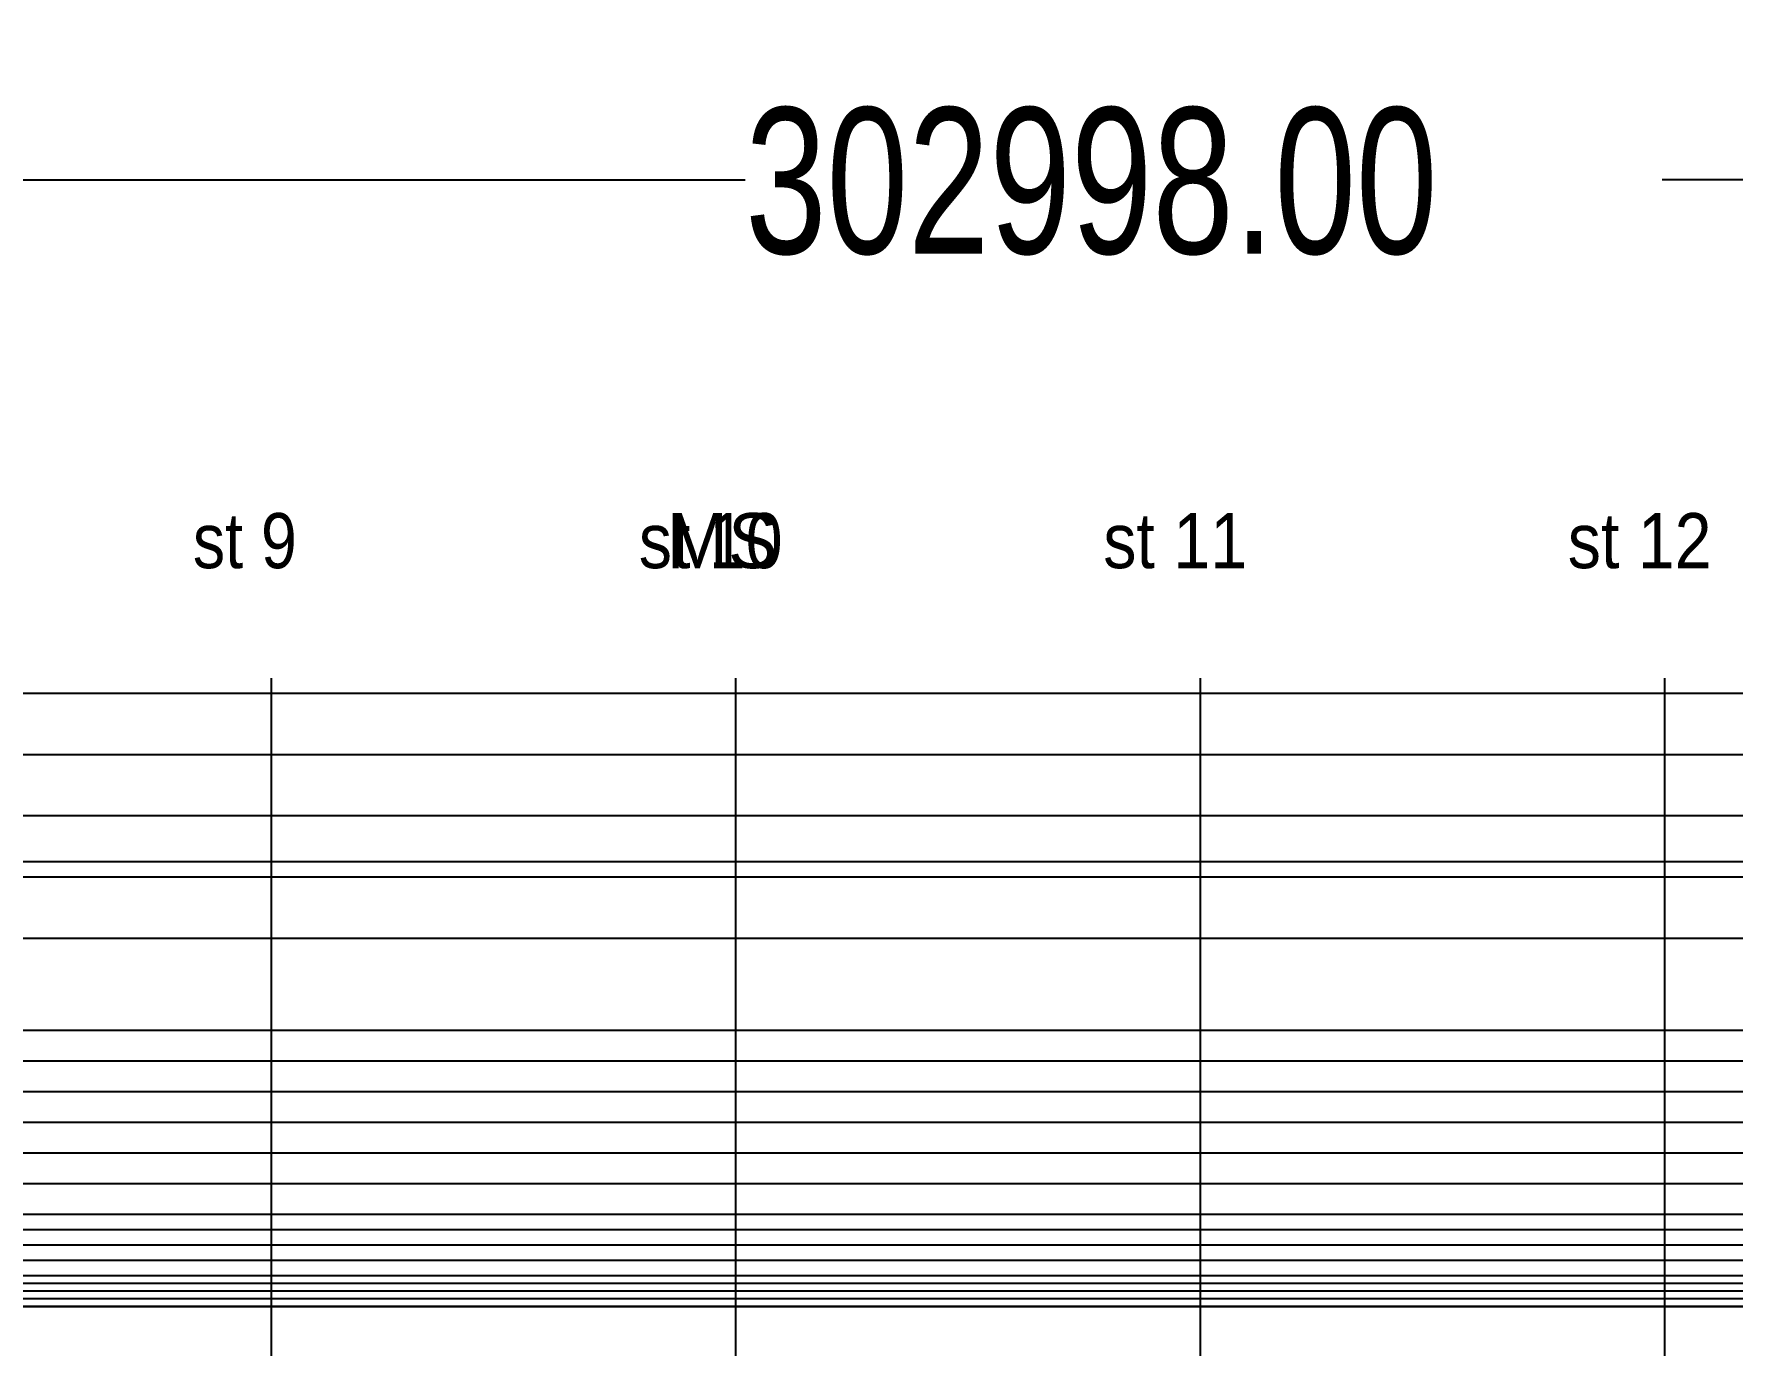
# Model space of a CAD drawing. Header units: millimetres. Extents: x -190954 to 154095, y 101 to 64253.
# Drawn here: x 111.33 to 148.26, y 140.33 to 168.84 of the extents above; entities that cross this region are included whole.
import ezdxf

# ---------------------------------------------------------------- set-up
doc = ezdxf.new("R2010")
doc.units = ezdxf.units.MM
for name, color, linetype in [('B1', 179, 'Continuous'), ('B2', 179, 'Continuous'), ('B3', 179, 'Continuous'), ('B4', 179, 'Continuous'), ('GRID', 179, 'Continuous'), ('WL20', 179, 'Continuous')]:
    doc.layers.add(name, color=color, linetype=linetype)
doc.styles.add('SLDTEXTSTYLE0', font='TXT', dxfattribs={"width": 0.75})
doc.styles.add('SLDTEXTSTYLE2', font='TXT', dxfattribs={"width": 0.875})
doc.styles.add('SLDTEXTSTYLE5', font='TXT', dxfattribs={"width": 0.9})
doc.styles.add('SLDTEXTSTYLE6', font='TXT')
doc.dimstyles.new('SLDDIMSTYLE0', dxfattribs={"dimtxt": 3.175, "dimasz": 3.302, "dimexe": 0, "dimexo": 0.0625, "dimgap": 0.79375, "dimtad": 0, "dimtih": 1, "dimtoh": 1, "dimlfac": 1500, "dimrnd": 1e-09, "dimzin": 4, "dimdsep": 46, "dimtxsty": 'SLDTEXTSTYLE0', "dimsah": 1, "dimcen": 0.09, "dimadec": 0, "dimazin": 1, "dimtfac": 1, "dimtofl": 0, "dimtmove": 0, "dimatfit": 3, "dimfxl": 0, "dimfrac": 2, "dimtolj": 1, "dimtzin": 12, "dimarcsym": 0})

# ---------------------------------------------------------------- blocks, each defined once
blk = doc.blocks.new('_D')
at = {"layer": 'WL20'}
for p, q in [((25.597, 126.417), (25.597, 168.839)), ((227.596, 126.417), (227.596, 168.839)), ((25.597, 165.664), (126.8, 165.664)), ((227.596, 165.664), (146.741, 165.664))]:
    blk.add_line(p, q, dxfattribs=at)
for points in [[(25.597, 165.664), (28.899, 165.156), (28.899, 166.172)], [(227.596, 165.664), (224.294, 166.172), (224.294, 165.156)]]:
    blk.add_solid(points, dxfattribs=at)
at = {"layer": 'WL20', "insert": (126.8, 167.237), "char_height": 3.175, "attachment_point": 1, "style": 'SLDTEXTSTYLE0'}
blk.add_mtext('302998.00', dxfattribs=at)

msp = doc.modelspace()

# ---------------------------------------------------------------- linework, layer by layer
at = {"layer": 'B1', "color": 211}
for p, q in [((110.115014, 141.1652667), (111.71707, 141.1652667)), ((111.71707, 141.1652667), (113.071216, 141.1652667)), ((113.071216, 141.1652667), (114.1774513, 141.1652667)), ((114.1774513, 141.1652667), (115.0357767, 141.1652667)), ((115.0357767, 141.1652667), (115.688654, 141.1652667)), ((115.688654, 141.1652667), (116.289466, 141.1652667)), ((116.289466, 141.1652667), (116.8520787, 141.1652667)), ((116.8520787, 141.1652667), (117.376492, 141.1652667)), ((117.376492, 141.1652667), (117.862706, 141.1652667)), ((117.862706, 141.1652667), (118.3107207, 141.1652667)), ((118.3107207, 141.1652667), (118.73505, 141.1652667)), ((118.73505, 141.1652667), (119.1638287, 141.1652667)), ((119.1638287, 141.1652667), (119.5977733, 141.1652667)), ((119.5977733, 141.1652667), (120.036884, 141.1652667)), ((120.036884, 141.1652667), (120.48116, 141.1652667)), ((120.48116, 141.1652667), (120.930602, 141.1652667)), ((120.930602, 141.1652667), (121.243102, 141.1652667)), ((121.243102, 141.1652667), (121.555602, 141.1652667)), ((121.555602, 141.1652667), (121.868102, 141.1652667)), ((121.868102, 141.1652667), (122.180602, 141.1652667)), ((122.180602, 141.1652667), (122.493102, 141.1652667)), ((122.493102, 141.1652667), (122.805602, 141.1652667)), ((122.805602, 141.1652667), (123.118102, 141.1652667)), ((123.118102, 141.1652667), (123.430602, 141.1652667)), ((123.430602, 141.1652667), (123.743102, 141.1652667)), ((123.743102, 141.1652667), (124.055602, 141.1652667)), ((124.055602, 141.1652667), (124.368102, 141.1652667)), ((124.368102, 141.1652667), (124.680602, 141.1652667)), ((124.680602, 141.1652667), (124.993102, 141.1652667)), ((124.993102, 141.1652667), (125.305602, 141.1652667)), ((125.305602, 141.1652667), (125.618102, 141.1652667)), ((125.618102, 141.1652667), (125.930602, 141.1652667)), ((125.930602, 141.1652667), (126.243102, 141.1652667)), ((126.243102, 141.1652667), (126.555602, 141.1652667)), ((126.555602, 141.1652667), (126.868102, 141.1652667)), ((126.868102, 141.1652667), (127.180602, 141.1652667)), ((127.180602, 141.1652667), (127.493102, 141.1652667)), ((127.493102, 141.1652667), (127.805602, 141.1652667)), ((127.805602, 141.1652667), (128.118102, 141.1652667)), ((128.118102, 141.1652667), (128.430602, 141.1652667)), ((128.430602, 141.1652667), (128.743102, 141.1652667)), ((128.743102, 141.1652667), (129.055602, 141.1652667)), ((129.055602, 141.1652667), (129.368102, 141.1652667)), ((129.368102, 141.1652667), (129.680602, 141.1652667)), ((129.680602, 141.1652667), (129.993102, 141.1652667)), ((129.993102, 141.1652667), (130.305602, 141.1652667)), ((130.305602, 141.1652667), (130.618102, 141.1652667)), ((130.618102, 141.1652667), (130.930602, 141.1652667)), ((130.930602, 141.1652667), (131.243102, 141.1652667)), ((131.243102, 141.1652667), (131.555602, 141.1652667)), ((131.555602, 141.1652667), (131.868102, 141.1652667)), ((131.868102, 141.1652667), (132.180602, 141.1652667)), ((132.180602, 141.1652667), (132.493102, 141.1652667)), ((132.493102, 141.1652667), (132.805602, 141.1652667)), ((132.805602, 141.1652667), (133.118102, 141.1652667)), ((133.118102, 141.1652667), (133.430602, 141.1652667)), ((133.430602, 141.1652667), (133.743102, 141.1652667)), ((133.743102, 141.1652667), (134.055602, 141.1652667)), ((134.055602, 141.1652667), (134.368102, 141.1652667)), ((134.368102, 141.1652667), (134.680602, 141.1652667)), ((134.680602, 141.1652667), (134.993102, 141.1652667)), ((134.993102, 141.1652667), (135.305602, 141.1652667)), ((135.305602, 141.1652667), (135.618102, 141.1652667)), ((135.618102, 141.1652667), (135.930602, 141.1652667)), ((135.930602, 141.1652667), (136.243102, 141.1652667)), ((136.243102, 141.1652667), (136.555602, 141.1652667)), ((136.555602, 141.1652667), (136.868102, 141.1652667)), ((136.868102, 141.1652667), (137.180602, 141.1652667)), ((137.180602, 141.1652667), (137.493102, 141.1652667)), ((137.493102, 141.1652667), (137.805602, 141.1652667)), ((137.805602, 141.1652667), (138.118102, 141.1652667)), ((138.118102, 141.1652667), (138.430602, 141.1652667)), ((138.430602, 141.1652667), (138.743102, 141.1652667)), ((138.743102, 141.1652667), (139.055602, 141.1652667)), ((139.055602, 141.1652667), (139.368102, 141.1652667)), ((139.368102, 141.1652667), (139.680602, 141.1652667)), ((139.680602, 141.1652667), (139.993102, 141.1652667)), ((139.993102, 141.1652667), (140.305602, 141.1652667)), ((140.305602, 141.1652667), (140.618102, 141.1652667)), ((140.618102, 141.1652667), (140.930602, 141.1652667)), ((140.930602, 141.1652667), (141.511094, 141.1652667)), ((141.511094, 141.1652667), (142.059052, 141.1652667)), ((142.059052, 141.1652667), (142.5744767, 141.1652667)), ((142.5744767, 141.1652667), (143.0573673, 141.1652667)), ((143.0573673, 141.1652667), (143.507724, 141.1652667)), ((143.507724, 141.1652667), (143.925548, 141.1652667)), ((143.925548, 141.1652667), (144.3108373, 141.1652667)), ((144.3108373, 141.1652667), (144.663594, 141.1652667)), ((144.663594, 141.1652667), (145.017498, 141.1652667)), ((145.017498, 141.1652667), (145.4062327, 141.1652667)), ((145.4062327, 141.1652667), (145.829798, 141.1652667)), ((145.829798, 141.1652667), (146.2881933, 141.1652667)), ((146.2881933, 141.1652667), (146.7814187, 141.1652667)), ((146.7814187, 141.1652667), (147.3094747, 141.1652667)), ((147.3094747, 141.1652667), (147.8723607, 141.1652667)), ((147.8723607, 141.1652667), (148.4700767, 141.1652667))]:
    msp.add_line(p, q, dxfattribs=at)
at = {"layer": 'B2', "color": 211}
for p, q in [((110.0182047, 141.1652667), (111.616498, 141.1652667)), ((111.616498, 141.1652667), (112.9728133, 141.1652667)), ((112.9728133, 141.1652667), (114.0874327, 141.1652667)), ((114.0874327, 141.1652667), (114.960822, 141.1652667)), ((114.960822, 141.1652667), (115.6340207, 141.1652667)), ((115.6340207, 141.1652667), (116.253026, 141.1652667)), ((116.253026, 141.1652667), (116.8305727, 141.1652667)), ((116.8305727, 141.1652667), (117.3662347, 141.1652667)), ((117.3662347, 141.1652667), (117.85967, 141.1652667)), ((117.85967, 141.1652667), (118.310648, 141.1652667)), ((118.310648, 141.1652667), (118.73505, 141.1652667)), ((118.73505, 141.1652667), (119.1638287, 141.1652667)), ((119.1638287, 141.1652667), (119.5977733, 141.1652667)), ((119.5977733, 141.1652667), (120.036884, 141.1652667)), ((120.036884, 141.1652667), (120.48116, 141.1652667)), ((120.48116, 141.1652667), (120.930602, 141.1652667)), ((120.930602, 141.1652667), (121.243102, 141.1652667)), ((121.243102, 141.1652667), (121.555602, 141.1652667)), ((121.555602, 141.1652667), (121.868102, 141.1652667)), ((121.868102, 141.1652667), (122.180602, 141.1652667)), ((122.180602, 141.1652667), (122.493102, 141.1652667)), ((122.493102, 141.1652667), (122.805602, 141.1652667)), ((122.805602, 141.1652667), (123.118102, 141.1652667)), ((123.118102, 141.1652667), (123.430602, 141.1652667)), ((123.430602, 141.1652667), (123.743102, 141.1652667)), ((123.743102, 141.1652667), (124.055602, 141.1652667)), ((124.055602, 141.1652667), (124.368102, 141.1652667)), ((124.368102, 141.1652667), (124.680602, 141.1652667)), ((124.680602, 141.1652667), (124.993102, 141.1652667)), ((124.993102, 141.1652667), (125.305602, 141.1652667)), ((125.305602, 141.1652667), (125.618102, 141.1652667)), ((125.618102, 141.1652667), (125.930602, 141.1652667)), ((125.930602, 141.1652667), (126.243102, 141.1652667)), ((126.243102, 141.1652667), (126.555602, 141.1652667)), ((126.555602, 141.1652667), (126.868102, 141.1652667)), ((126.868102, 141.1652667), (127.180602, 141.1652667)), ((127.180602, 141.1652667), (127.493102, 141.1652667)), ((127.493102, 141.1652667), (127.805602, 141.1652667)), ((127.805602, 141.1652667), (128.118102, 141.1652667)), ((128.118102, 141.1652667), (128.430602, 141.1652667)), ((128.430602, 141.1652667), (128.743102, 141.1652667)), ((128.743102, 141.1652667), (129.055602, 141.1652667)), ((129.055602, 141.1652667), (129.368102, 141.1652667)), ((129.368102, 141.1652667), (129.680602, 141.1652667)), ((129.680602, 141.1652667), (129.993102, 141.1652667)), ((129.993102, 141.1652667), (130.305602, 141.1652667)), ((130.305602, 141.1652667), (130.618102, 141.1652667)), ((130.618102, 141.1652667), (130.930602, 141.1652667)), ((130.930602, 141.1652667), (131.243102, 141.1652667)), ((131.243102, 141.1652667), (131.555602, 141.1652667)), ((131.555602, 141.1652667), (131.868102, 141.1652667)), ((131.868102, 141.1652667), (132.180602, 141.1652667)), ((132.180602, 141.1652667), (132.493102, 141.1652667)), ((132.493102, 141.1652667), (132.805602, 141.1652667)), ((132.805602, 141.1652667), (133.118102, 141.1652667)), ((133.118102, 141.1652667), (133.430602, 141.1652667)), ((133.430602, 141.1652667), (133.743102, 141.1652667)), ((133.743102, 141.1652667), (134.055602, 141.1652667)), ((134.055602, 141.1652667), (134.368102, 141.1652667)), ((134.368102, 141.1652667), (134.680602, 141.1652667)), ((134.680602, 141.1652667), (134.993102, 141.1652667)), ((134.993102, 141.1652667), (135.305602, 141.1652667)), ((135.305602, 141.1652667), (135.618102, 141.1652667)), ((135.618102, 141.1652667), (135.930602, 141.1652667)), ((135.930602, 141.1652667), (136.243102, 141.1652667)), ((136.243102, 141.1652667), (136.555602, 141.1652667)), ((136.555602, 141.1652667), (136.868102, 141.1652667)), ((136.868102, 141.1652667), (137.180602, 141.1652667)), ((137.180602, 141.1652667), (137.493102, 141.1652667)), ((137.493102, 141.1652667), (137.805602, 141.1652667)), ((137.805602, 141.1652667), (138.118102, 141.1652667)), ((138.118102, 141.1652667), (138.430602, 141.1652667)), ((138.430602, 141.1652667), (138.743102, 141.1652667)), ((138.743102, 141.1652667), (139.055602, 141.1652667)), ((139.055602, 141.1652667), (139.368102, 141.1652667)), ((139.368102, 141.1652667), (139.680602, 141.1652667)), ((139.680602, 141.1652667), (139.993102, 141.1652667)), ((139.993102, 141.1652667), (140.305602, 141.1652667)), ((140.305602, 141.1652667), (140.618102, 141.1652667)), ((140.618102, 141.1652667), (140.930602, 141.1652667)), ((140.930602, 141.1652667), (141.5113113, 141.1652667)), ((141.5113113, 141.1652667), (142.059918, 141.1652667)), ((142.059918, 141.1652667), (142.5764133, 141.1652667)), ((142.5764133, 141.1652667), (143.0607833, 141.1652667)), ((143.0607833, 141.1652667), (143.5130067, 141.1652667)), ((143.5130067, 141.1652667), (143.9330607, 141.1652667)), ((143.9330607, 141.1652667), (144.320916, 141.1652667)), ((144.320916, 141.1652667), (144.676544, 141.1652667)), ((144.676544, 141.1652667), (145.0332147, 141.1652667)), ((145.0332147, 141.1652667), (145.4242493, 141.1652667)), ((145.4242493, 141.1652667), (145.8496833, 141.1652667)), ((145.8496833, 141.1652667), (146.3095453, 141.1652667)), ((146.3095453, 141.1652667), (146.8038547, 141.1652667)), ((146.8038547, 141.1652667), (147.3326233, 141.1652667)), ((147.3326233, 141.1652667), (147.895858, 141.1652667)), ((147.895858, 141.1652667), (148.4935593, 141.1652667))]:
    msp.add_line(p, q, dxfattribs=at)
at = {"layer": 'B3', "color": 211}
for p, q in [((111.324126, 141.1652667), (111.72042, 141.1652667)), ((111.72042, 141.1652667), (112.6803387, 141.1652667)), ((112.6803387, 141.1652667), (113.8120353, 141.1652667)), ((113.8120353, 141.1652667), (114.7227727, 141.1652667)), ((114.7227727, 141.1652667), (115.45242, 141.1652667)), ((115.45242, 141.1652667), (116.1264967, 141.1652667)), ((116.1264967, 141.1652667), (116.7529573, 141.1652667)), ((116.7529573, 141.1652667), (117.3280487, 141.1652667)), ((117.3280487, 141.1652667), (117.848126, 141.1652667)), ((117.848126, 141.1652667), (118.310372, 141.1652667)), ((118.310372, 141.1652667), (118.73505, 141.1652667)), ((118.73505, 141.1652667), (119.1638287, 141.1652667)), ((119.1638287, 141.1652667), (119.5977733, 141.1652667)), ((119.5977733, 141.1652667), (120.036884, 141.1652667)), ((120.036884, 141.1652667), (120.48116, 141.1652667)), ((120.48116, 141.1652667), (120.930602, 141.1652667)), ((120.930602, 141.1652667), (121.243102, 141.1652667)), ((121.243102, 141.1652667), (121.555602, 141.1652667)), ((121.555602, 141.1652667), (121.868102, 141.1652667)), ((121.868102, 141.1652667), (122.180602, 141.1652667)), ((122.180602, 141.1652667), (122.493102, 141.1652667)), ((122.493102, 141.1652667), (122.805602, 141.1652667)), ((122.805602, 141.1652667), (123.118102, 141.1652667)), ((123.118102, 141.1652667), (123.430602, 141.1652667)), ((123.430602, 141.1652667), (123.743102, 141.1652667)), ((123.743102, 141.1652667), (124.055602, 141.1652667)), ((124.055602, 141.1652667), (124.368102, 141.1652667)), ((124.368102, 141.1652667), (124.680602, 141.1652667)), ((124.680602, 141.1652667), (124.993102, 141.1652667)), ((124.993102, 141.1652667), (125.305602, 141.1652667)), ((125.305602, 141.1652667), (125.618102, 141.1652667)), ((125.618102, 141.1652667), (125.930602, 141.1652667)), ((125.930602, 141.1652667), (126.243102, 141.1652667)), ((126.243102, 141.1652667), (126.555602, 141.1652667)), ((126.555602, 141.1652667), (126.868102, 141.1652667)), ((126.868102, 141.1652667), (127.180602, 141.1652667)), ((127.180602, 141.1652667), (127.4093807, 141.1652667)), ((127.4093807, 141.1652667), (127.493102, 141.1652667)), ((127.493102, 141.1652667), (127.805602, 141.1652667)), ((127.805602, 141.1652667), (128.118102, 141.1652667)), ((128.118102, 141.1652667), (128.430602, 141.1652667)), ((128.430602, 141.1652667), (128.743102, 141.1652667)), ((128.743102, 141.1652667), (129.055602, 141.1652667)), ((129.055602, 141.1652667), (129.368102, 141.1652667)), ((129.368102, 141.1652667), (129.680602, 141.1652667)), ((129.680602, 141.1652667), (129.993102, 141.1652667)), ((129.993102, 141.1652667), (130.305602, 141.1652667)), ((130.305602, 141.1652667), (130.618102, 141.1652667)), ((130.618102, 141.1652667), (130.930602, 141.1652667)), ((130.930602, 141.1652667), (131.243102, 141.1652667)), ((131.243102, 141.1652667), (131.555602, 141.1652667)), ((131.555602, 141.1652667), (131.868102, 141.1652667)), ((131.868102, 141.1652667), (132.180602, 141.1652667)), ((132.180602, 141.1652667), (132.493102, 141.1652667)), ((132.493102, 141.1652667), (132.805602, 141.1652667)), ((132.805602, 141.1652667), (133.118102, 141.1652667)), ((133.118102, 141.1652667), (133.430602, 141.1652667)), ((133.430602, 141.1652667), (133.743102, 141.1652667)), ((133.743102, 141.1652667), (134.055602, 141.1652667)), ((134.055602, 141.1652667), (134.368102, 141.1652667)), ((134.368102, 141.1652667), (134.680602, 141.1652667)), ((134.680602, 141.1652667), (134.993102, 141.1652667)), ((134.993102, 141.1652667), (135.305602, 141.1652667)), ((135.305602, 141.1652667), (135.618102, 141.1652667)), ((135.618102, 141.1652667), (135.930602, 141.1652667)), ((135.930602, 141.1652667), (136.243102, 141.1652667)), ((136.243102, 141.1652667), (136.555602, 141.1652667)), ((136.555602, 141.1652667), (136.868102, 141.1652667)), ((136.868102, 141.1652667), (137.180602, 141.1652667)), ((137.180602, 141.1652667), (137.493102, 141.1652667)), ((137.493102, 141.1652667), (137.805602, 141.1652667)), ((137.805602, 141.1652667), (138.118102, 141.1652667)), ((138.118102, 141.1652667), (138.430602, 141.1652667)), ((138.430602, 141.1652667), (138.743102, 141.1652667)), ((138.743102, 141.1652667), (139.055602, 141.1652667)), ((139.055602, 141.1652667), (139.368102, 141.1652667)), ((139.368102, 141.1652667), (139.680602, 141.1652667)), ((139.680602, 141.1652667), (139.993102, 141.1652667)), ((139.993102, 141.1652667), (140.305602, 141.1652667)), ((140.305602, 141.1652667), (140.618102, 141.1652667)), ((140.618102, 141.1652667), (140.930602, 141.1652667)), ((140.930602, 141.1652667), (141.5121433, 141.1652667)), ((141.5121433, 141.1652667), (142.0632093, 141.1652667)), ((142.0632093, 141.1652667), (142.5836807, 141.1652667)), ((142.5836807, 141.1652667), (143.0733747, 141.1652667)), ((143.0733747, 141.1652667), (143.532068, 141.1652667)), ((143.532068, 141.1652667), (143.959514, 141.1652667)), ((143.959514, 141.1652667), (144.3554647, 141.1652667)), ((144.3554647, 141.1652667), (144.7196867, 141.1652667)), ((144.7196867, 141.1652667), (145.084246, 141.1652667)), ((145.084246, 141.1652667), (145.4816273, 141.1652667)), ((145.4816273, 141.1652667), (145.9121407, 141.1652667)), ((145.9121407, 141.1652667), (146.3760007, 141.1652667)), ((146.3760007, 141.1652667), (146.8733553, 141.1652667)), ((146.8733553, 141.1652667), (147.4043, 141.1652667)), ((147.4043, 141.1652667), (147.9688893, 141.1652667)), ((147.9688893, 141.1652667), (148.5671393, 141.1652667))]:
    msp.add_line(p, q, dxfattribs=at)
at = {"layer": 'B4', "color": 211}
for p, q in [((110.81164, 141.1652347), (111.5329313, 141.165204)), ((111.5329313, 141.165204), (112.7112973, 141.1651093)), ((112.7112973, 141.1651093), (113.2814967, 141.1650387)), ((113.2814967, 141.1650387), (113.7636313, 141.16497)), ((113.7636313, 141.16497), (114.5276807, 141.164876)), ((114.5276807, 141.164876), (114.734136, 141.1648587)), ((114.734136, 141.1648587), (115.6491947, 141.164844)), ((115.6491947, 141.164844), (115.675466, 141.1648453)), ((115.675466, 141.1648453), (116.4781267, 141.164932)), ((116.4781267, 141.164932), (117.0277707, 141.1650367)), ((117.0277707, 141.1650367), (117.2009513, 141.165074)), ((117.2009513, 141.165074), (117.811324, 141.1652033)), ((117.811324, 141.1652033), (118.3093427, 141.1652653)), ((118.3093427, 141.1652653), (118.734908, 141.1652667)), ((118.734908, 141.1652667), (119.1637147, 141.1652667)), ((119.1637147, 141.1652667), (119.5976873, 141.1652667)), ((119.5976873, 141.1652667), (120.036826, 141.1652667)), ((120.036826, 141.1652667), (120.4811307, 141.1652667)), ((120.4811307, 141.1652667), (120.930602, 141.1652667)), ((120.930602, 141.1652667), (121.243102, 141.1652667)), ((121.243102, 141.1652667), (121.555602, 141.1652667)), ((121.555602, 141.1652667), (121.868102, 141.1652667)), ((121.868102, 141.1652667), (122.180602, 141.1652667)), ((122.180602, 141.1652667), (122.493102, 141.1652667)), ((122.493102, 141.1652667), (122.805602, 141.1652667)), ((122.805602, 141.1652667), (123.118102, 141.1652667)), ((123.118102, 141.1652667), (123.430602, 141.1652667)), ((123.430602, 141.1652667), (123.743102, 141.1652667)), ((123.743102, 141.1652667), (124.055602, 141.1652667)), ((124.055602, 141.1652667), (124.368102, 141.1652667)), ((124.368102, 141.1652667), (124.680602, 141.1652667)), ((124.680602, 141.1652667), (124.993102, 141.1652667)), ((124.993102, 141.1652667), (125.305602, 141.1652667)), ((125.305602, 141.1652667), (125.618102, 141.1652667)), ((125.618102, 141.1652667), (125.930602, 141.1652667)), ((125.930602, 141.1652667), (126.243102, 141.1652667)), ((126.243102, 141.1652667), (126.555602, 141.1652667)), ((126.555602, 141.1652667), (126.868102, 141.1652667)), ((126.868102, 141.1652667), (127.180602, 141.1652667)), ((127.180602, 141.1652667), (127.493102, 141.1652667)), ((127.493102, 141.1652667), (127.805602, 141.1652667)), ((127.805602, 141.1652667), (128.118102, 141.1652667)), ((128.118102, 141.1652667), (128.430602, 141.1652667)), ((128.430602, 141.1652667), (128.743102, 141.1652667)), ((128.743102, 141.1652667), (129.055602, 141.1652667)), ((129.055602, 141.1652667), (129.368102, 141.1652667)), ((129.368102, 141.1652667), (129.680602, 141.1652667)), ((129.680602, 141.1652667), (129.993102, 141.1652667)), ((129.993102, 141.1652667), (130.305602, 141.1652667)), ((130.305602, 141.1652667), (130.618102, 141.1652667)), ((130.618102, 141.1652667), (130.930602, 141.1652667)), ((130.930602, 141.1652667), (131.243102, 141.1652667)), ((131.243102, 141.1652667), (131.555602, 141.1652667)), ((131.555602, 141.1652667), (131.868102, 141.1652667)), ((131.868102, 141.1652667), (132.180602, 141.1652667)), ((132.180602, 141.1652667), (132.493102, 141.1652667)), ((132.493102, 141.1652667), (132.805602, 141.1652667)), ((132.805602, 141.1652667), (133.118102, 141.1652667)), ((133.118102, 141.1652667), (133.430602, 141.1652667)), ((133.430602, 141.1652667), (133.743102, 141.1652667)), ((133.743102, 141.1652667), (134.055602, 141.1652667)), ((134.055602, 141.1652667), (134.368102, 141.1652667)), ((134.368102, 141.1652667), (134.680602, 141.1652667)), ((134.680602, 141.1652667), (134.993102, 141.1652667)), ((134.993102, 141.1652667), (135.305602, 141.1652667)), ((135.305602, 141.1652667), (135.618102, 141.1652667)), ((135.618102, 141.1652667), (135.930602, 141.1652667)), ((135.930602, 141.1652667), (136.243102, 141.1652667)), ((136.243102, 141.1652667), (136.555602, 141.1652667)), ((136.555602, 141.1652667), (136.868102, 141.1652667)), ((136.868102, 141.1652667), (137.180602, 141.1652667)), ((137.180602, 141.1652667), (137.493102, 141.1652667)), ((137.493102, 141.1652667), (137.805602, 141.1652667)), ((137.805602, 141.1652667), (138.118102, 141.1652667)), ((138.118102, 141.1652667), (138.430602, 141.1652667)), ((138.430602, 141.1652667), (138.743102, 141.1652667)), ((138.743102, 141.1652667), (139.055602, 141.1652667)), ((139.055602, 141.1652667), (139.368102, 141.1652667)), ((139.368102, 141.1652667), (139.680602, 141.1652667)), ((139.680602, 141.1652667), (139.993102, 141.1652667)), ((139.993102, 141.1652667), (140.305602, 141.1652667)), ((140.305602, 141.1652667), (140.618102, 141.1652667)), ((140.618102, 141.1652667), (140.930602, 141.1652667)), ((140.930602, 141.1652667), (141.5154373, 141.1652667)), ((141.5154373, 141.1652667), (142.07666, 141.1652667)), ((142.07666, 141.1652667), (142.6139447, 141.1652667)), ((142.6139447, 141.1652667), (142.94304, 141.1652667)), ((142.94304, 141.1652667), (143.126694, 141.1652667)), ((143.126694, 141.1652667), (143.6139673, 141.1652667)), ((143.6139673, 141.1652667), (144.074414, 141.1652667)), ((144.074414, 141.1652667), (144.205482, 141.1652667)), ((144.205482, 141.1652667), (144.5062627, 141.1652667)), ((144.5062627, 141.1652667), (144.9074327, 141.1652667)), ((144.9074327, 141.1652667), (145.0103013, 141.1652673)), ((145.0103013, 141.1652673), (145.304416, 141.1652753)), ((145.304416, 141.1652753), (145.7268073, 141.1652933)), ((145.7268073, 141.1652933), (146.17678, 141.1653133)), ((146.17678, 141.1653133), (146.338624, 141.1653207)), ((146.338624, 141.1653207), (146.6560147, 141.165336)), ((146.6560147, 141.165336), (147.1657527, 141.1653653)), ((147.1657527, 141.1653653), (147.70691, 141.165408)), ((147.70691, 141.165408), (148.2802027, 141.1654747))]:
    msp.add_line(p, q, dxfattribs=at)
at = {"layer": 'GRID', "color": 135}
for p, q in [((116.497268, 125.1466667), (116.497268, 154.8319333)), ((126.5972687, 125.1466667), (126.5972687, 154.8319333)), ((136.69727, 125.1466667), (136.69727, 154.8319333)), ((146.7972707, 125.1466667), (146.7972707, 154.8319333)), ((251.23, 154.4986), (21.19727, 154.4986)), ((251.23, 153.1652667), (21.19727, 153.1652667)), ((251.23, 151.8319333), (21.19727, 151.8319333)), ((251.23, 150.4986), (21.19727, 150.4986)), ((251.23, 149.1652667), (21.19727, 149.1652667)), ((251.23, 147.1652667), (21.19727, 147.1652667)), ((251.23, 146.4986), (21.19727, 146.4986)), ((251.23, 145.8319333), (21.19727, 145.8319333)), ((251.23, 145.1652667), (21.19727, 145.1652667)), ((251.23, 144.4986), (21.19727, 144.4986)), ((251.23, 143.8319333), (21.19727, 143.8319333)), ((251.23, 143.1652667), (21.19727, 143.1652667)), ((251.23, 142.8319333), (21.19727, 142.8319333)), ((251.23, 142.4986), (21.19727, 142.4986)), ((251.23, 142.1652667), (21.19727, 142.1652667)), ((251.23, 141.8319333), (21.19727, 141.8319333)), ((251.23, 141.6652667), (21.19727, 141.6652667)), ((251.23, 141.4986), (21.19727, 141.4986)), ((251.23, 141.3319333), (21.19727, 141.3319333)), ((251.23, 141.1652667), (21.19727, 141.1652667))]:
    msp.add_line(p, q, dxfattribs=at)
at = {"layer": 'GRID', "color": 255}
for p, q in [((126.5972687, 125.1466667), (126.5972687, 154.8319333)), ((251.23, 141.1652667), (21.19727, 141.1652667))]:
    msp.add_line(p, q, dxfattribs=at)
at = {"layer": 'GRID', "color": 2}
msp.add_line((251.23, 150.8319333), (21.19727, 150.8319333), dxfattribs=at)

# ---------------------------------------------------------------- texts
at = {"layer": 'GRID', "color": 255, "char_height": 1.198504, "attachment_point": 1}
for s, insert, style in [('st 9', (114.7902744, 158.419676), 'SLDTEXTSTYLE2'), ('st 10', (124.4866711, 158.419676), 'SLDTEXTSTYLE5'), ('MS', (125.0920777, 158.419676), 'SLDTEXTSTYLE6'), ('st 11', (134.5866717, 158.419676), 'SLDTEXTSTYLE5'), ('st 12', (144.6866731, 158.419676), 'SLDTEXTSTYLE5')]:
    msp.add_mtext(s, dxfattribs=dict(at, insert=insert, style=style))

# ---------------------------------------------------------------- dimensions: what is measured, and where the dimension line sits
at = {"layer": 'WL20'}
dim = msp.add_linear_dim(base=(25.5972687, 165.6644439), p1=(227.595936, 125.1466667), p2=(25.5972687, 125.1466667), dimstyle='SLDDIMSTYLE0', dxfattribs=at)
dim.commit()
dim.dimension.update_dxf_attribs({"geometry": '_D', "text_midpoint": (136.7707445, 165.6644439), "dimtype": 160})

doc.saveas('drawing.dxf')
